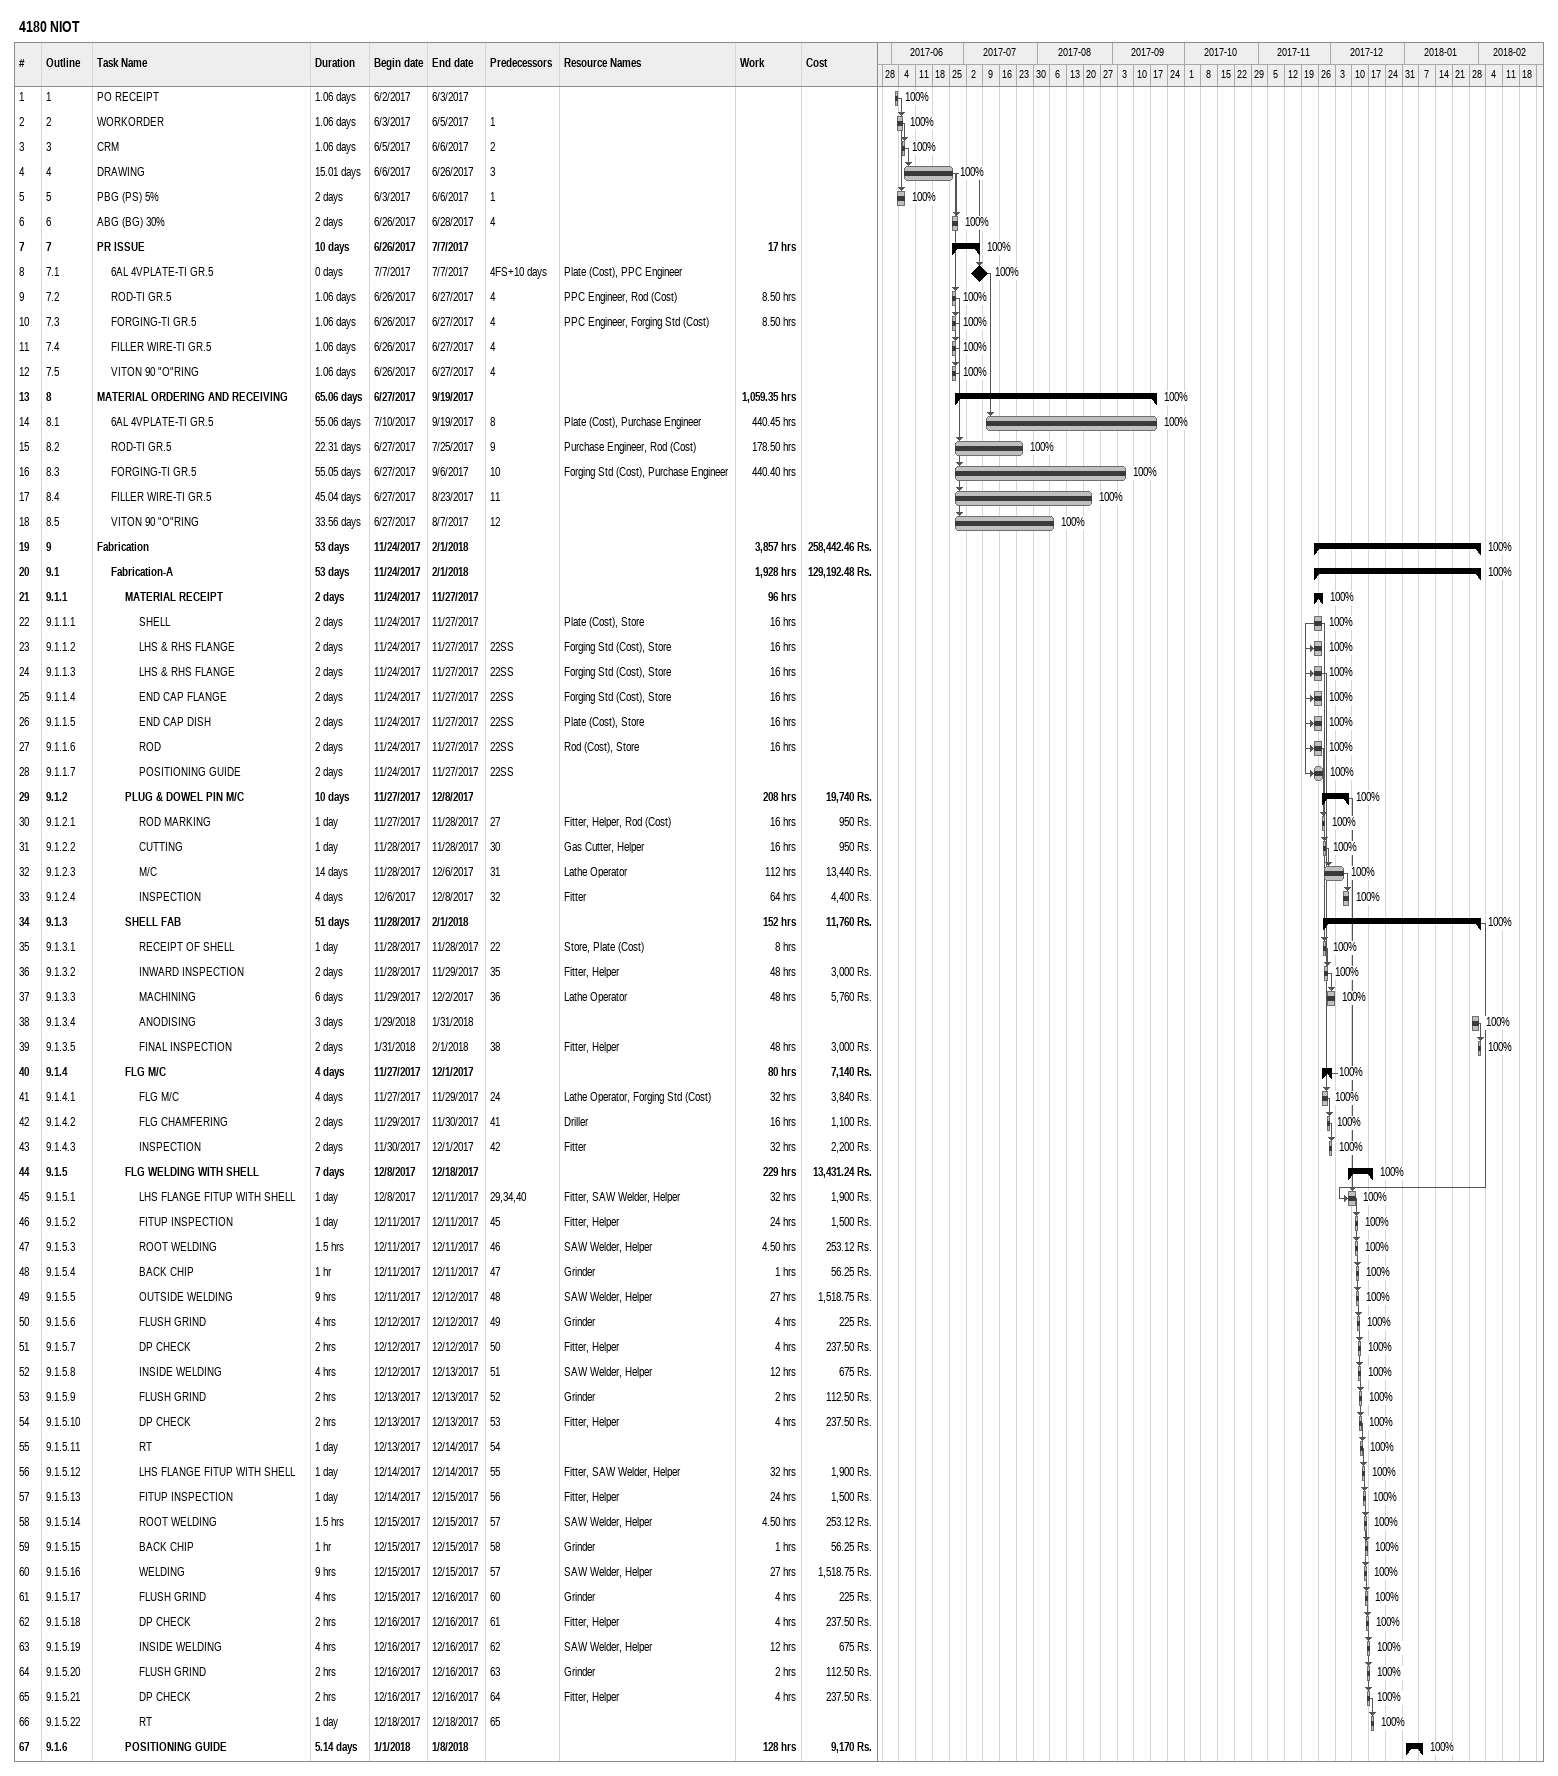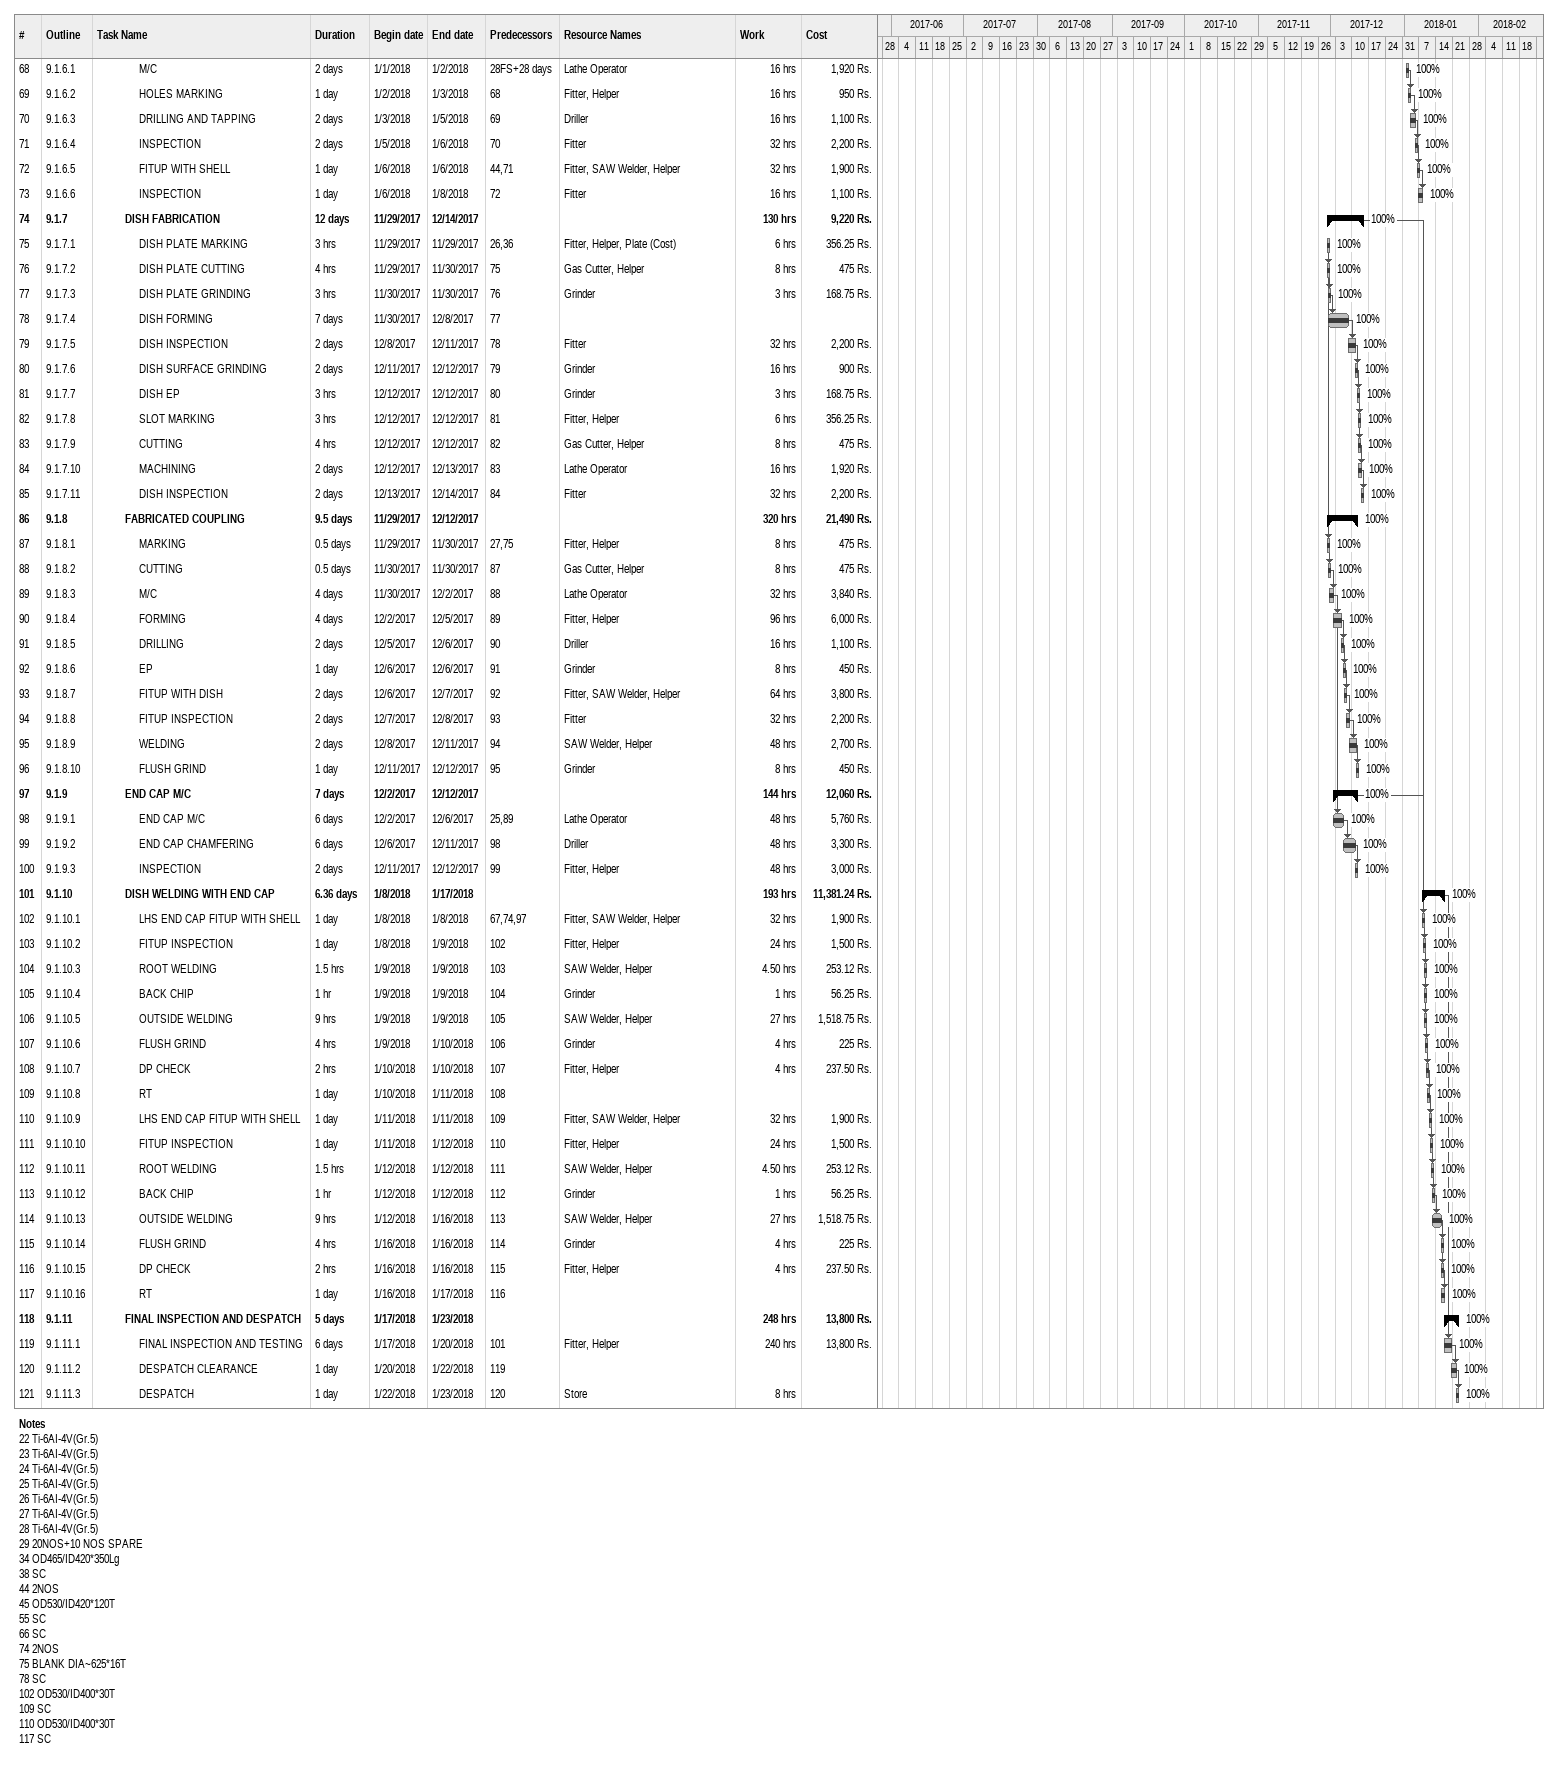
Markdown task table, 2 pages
4180 NIOT

| ID | WBS | Task | Duration | Start | Finish | Predecessors | Resources | % complete | Work (h) | Cost (Rs.) |
|---|---|---|---|---|---|---|---|---|---|---|
| 1 | 1 | PO RECEIPT | 1.06d | 2017-06-02 | 2017-06-03 |  |  | 100 |  |  |
| 2 | 2 | WORKORDER | 1.06d | 2017-06-03 | 2017-06-05 | 1 |  | 100 |  |  |
| 3 | 3 | CRM | 1.06d | 2017-06-05 | 2017-06-06 | 2 |  | 100 |  |  |
| 4 | 4 | DRAWING | 15.01d | 2017-06-06 | 2017-06-26 | 3 |  | 100 |  |  |
| 5 | 5 | PBG (PS) 5% | 2d | 2017-06-03 | 2017-06-06 | 1 |  | 100 |  |  |
| 6 | 6 | ABG (BG) 30% | 2d | 2017-06-26 | 2017-06-28 | 4 |  | 100 |  |  |
| 7 | 7 | **PR ISSUE** | 10d | 2017-06-26 | 2017-07-07 |  |  | 100 | 17 |  |
| 8 | 7.1 | 6AL 4VPLATE-TI GR.5 | 0d | 2017-07-07 | 2017-07-07 | 4FS+10d | Plate (Cost), PPC Engineer | 100 |  |  |
| 9 | 7.2 | ROD-TI GR.5 | 1.06d | 2017-06-26 | 2017-06-27 | 4 | PPC Engineer, Rod (Cost) | 100 | 8.50 |  |
| 10 | 7.3 | FORGING-TI GR.5 | 1.06d | 2017-06-26 | 2017-06-27 | 4 | PPC Engineer, Forging Std (Cost) | 100 | 8.50 |  |
| 11 | 7.4 | FILLER WIRE-TI GR.5 | 1.06d | 2017-06-26 | 2017-06-27 | 4 |  | 100 |  |  |
| 12 | 7.5 | VITON 90 "O"RING | 1.06d | 2017-06-26 | 2017-06-27 | 4 |  | 100 |  |  |
| 13 | 8 | **MATERIAL ORDERING AND RECEIVING** | 65.06d | 2017-06-27 | 2017-09-19 |  |  | 100 | 1059.35 |  |
| 14 | 8.1 | 6AL 4VPLATE-TI GR.5 | 55.06d | 2017-07-10 | 2017-09-19 | 8 | Plate (Cost), Purchase Engineer | 100 | 440.45 |  |
| 15 | 8.2 | ROD-TI GR.5 | 22.31d | 2017-06-27 | 2017-07-25 | 9 | Purchase Engineer, Rod (Cost) | 100 | 178.50 |  |
| 16 | 8.3 | FORGING-TI GR.5 | 55.05d | 2017-06-27 | 2017-09-06 | 10 | Forging Std (Cost), Purchase Engineer | 100 | 440.40 |  |
| 17 | 8.4 | FILLER WIRE-TI GR.5 | 45.04d | 2017-06-27 | 2017-08-23 | 11 |  | 100 |  |  |
| 18 | 8.5 | VITON 90 "O"RING | 33.56d | 2017-06-27 | 2017-08-07 | 12 |  | 100 |  |  |
| 19 | 9 | **Fabrication** | 53d | 2017-11-24 | 2018-02-01 |  |  | 100 | 3857 | 258442.46 |
| 20 | 9.1 | **Fabrication-A** | 53d | 2017-11-24 | 2018-02-01 |  |  | 100 | 1928 | 129192.48 |
| 21 | 9.1.1 | **MATERIAL RECEIPT** | 2d | 2017-11-24 | 2017-11-27 |  |  | 100 | 96 |  |
| 22 | 9.1.1.1 | SHELL | 2d | 2017-11-24 | 2017-11-27 |  | Plate (Cost), Store | 100 | 16 |  |
| 23 | 9.1.1.2 | LHS & RHS FLANGE | 2d | 2017-11-24 | 2017-11-27 | 22SS | Forging Std (Cost), Store | 100 | 16 |  |
| 24 | 9.1.1.3 | LHS & RHS FLANGE | 2d | 2017-11-24 | 2017-11-27 | 22SS | Forging Std (Cost), Store | 100 | 16 |  |
| 25 | 9.1.1.4 | END CAP FLANGE | 2d | 2017-11-24 | 2017-11-27 | 22SS | Forging Std (Cost), Store | 100 | 16 |  |
| 26 | 9.1.1.5 | END CAP DISH | 2d | 2017-11-24 | 2017-11-27 | 22SS | Plate (Cost), Store | 100 | 16 |  |
| 27 | 9.1.1.6 | ROD | 2d | 2017-11-24 | 2017-11-27 | 22SS | Rod (Cost), Store | 100 | 16 |  |
| 28 | 9.1.1.7 | POSITIONING GUIDE | 2d | 2017-11-24 | 2017-11-27 | 22SS |  | 100 |  |  |
| 29 | 9.1.2 | **PLUG & DOWEL PIN M/C** | 10d | 2017-11-27 | 2017-12-08 |  |  | 100 | 208 | 19740 |
| 30 | 9.1.2.1 | ROD MARKING | 1d | 2017-11-27 | 2017-11-28 | 27 | Fitter, Helper, Rod (Cost) | 100 | 16 | 950 |
| 31 | 9.1.2.2 | CUTTING | 1d | 2017-11-28 | 2017-11-28 | 30 | Gas Cutter, Helper | 100 | 16 | 950 |
| 32 | 9.1.2.3 | M/C | 14d | 2017-11-28 | 2017-12-06 | 31 | Lathe Operator | 100 | 112 | 13440 |
| 33 | 9.1.2.4 | INSPECTION | 4d | 2017-12-06 | 2017-12-08 | 32 | Fitter | 100 | 64 | 4400 |
| 34 | 9.1.3 | **SHELL FAB** | 51d | 2017-11-28 | 2018-02-01 |  |  | 100 | 152 | 11760 |
| 35 | 9.1.3.1 | RECEIPT OF SHELL | 1d | 2017-11-28 | 2017-11-28 | 22 | Store, Plate (Cost) | 100 | 8 |  |
| 36 | 9.1.3.2 | INWARD INSPECTION | 2d | 2017-11-28 | 2017-11-29 | 35 | Fitter, Helper | 100 | 48 | 3000 |
| 37 | 9.1.3.3 | MACHINING | 6d | 2017-11-29 | 2017-12-02 | 36 | Lathe Operator | 100 | 48 | 5760 |
| 38 | 9.1.3.4 | ANODISING | 3d | 2018-01-29 | 2018-01-31 |  |  | 100 |  |  |
| 39 | 9.1.3.5 | FINAL INSPECTION | 2d | 2018-01-31 | 2018-02-01 | 38 | Fitter, Helper | 100 | 48 | 3000 |
| 40 | 9.1.4 | **FLG M/C** | 4d | 2017-11-27 | 2017-12-01 |  |  | 100 | 80 | 7140 |
| 41 | 9.1.4.1 | FLG M/C | 4d | 2017-11-27 | 2017-11-29 | 24 | Lathe Operator, Forging Std (Cost) | 100 | 32 | 3840 |
| 42 | 9.1.4.2 | FLG CHAMFERING | 2d | 2017-11-29 | 2017-11-30 | 41 | Driller | 100 | 16 | 1100 |
| 43 | 9.1.4.3 | INSPECTION | 2d | 2017-11-30 | 2017-12-01 | 42 | Fitter | 100 | 32 | 2200 |
| 44 | 9.1.5 | **FLG WELDING WITH SHELL** | 7d | 2017-12-08 | 2017-12-18 |  |  | 100 | 229 | 13431.24 |
| 45 | 9.1.5.1 | LHS FLANGE FITUP WITH SHELL | 1d | 2017-12-08 | 2017-12-11 | 29, 34, 40 | Fitter, SAW Welder, Helper | 100 | 32 | 1900 |
| 46 | 9.1.5.2 | FITUP INSPECTION | 1d | 2017-12-11 | 2017-12-11 | 45 | Fitter, Helper | 100 | 24 | 1500 |
| 47 | 9.1.5.3 | ROOT WELDING | 1.5h | 2017-12-11 | 2017-12-11 | 46 | SAW Welder, Helper | 100 | 4.50 | 253.12 |
| 48 | 9.1.5.4 | BACK CHIP | 1h | 2017-12-11 | 2017-12-11 | 47 | Grinder | 100 | 1 | 56.25 |
| 49 | 9.1.5.5 | OUTSIDE WELDING | 9h | 2017-12-11 | 2017-12-12 | 48 | SAW Welder, Helper | 100 | 27 | 1518.75 |
| 50 | 9.1.5.6 | FLUSH GRIND | 4h | 2017-12-12 | 2017-12-12 | 49 | Grinder | 100 | 4 | 225 |
| 51 | 9.1.5.7 | DP CHECK | 2h | 2017-12-12 | 2017-12-12 | 50 | Fitter, Helper | 100 | 4 | 237.50 |
| 52 | 9.1.5.8 | INSIDE WELDING | 4h | 2017-12-12 | 2017-12-13 | 51 | SAW Welder, Helper | 100 | 12 | 675 |
| 53 | 9.1.5.9 | FLUSH GRIND | 2h | 2017-12-13 | 2017-12-13 | 52 | Grinder | 100 | 2 | 112.50 |
| 54 | 9.1.5.10 | DP CHECK | 2h | 2017-12-13 | 2017-12-13 | 53 | Fitter, Helper | 100 | 4 | 237.50 |
| 55 | 9.1.5.11 | RT | 1d | 2017-12-13 | 2017-12-14 | 54 |  | 100 |  |  |
| 56 | 9.1.5.12 | LHS FLANGE FITUP WITH SHELL | 1d | 2017-12-14 | 2017-12-14 | 55 | Fitter, SAW Welder, Helper | 100 | 32 | 1900 |
| 57 | 9.1.5.13 | FITUP INSPECTION | 1d | 2017-12-14 | 2017-12-15 | 56 | Fitter, Helper | 100 | 24 | 1500 |
| 58 | 9.1.5.14 | ROOT WELDING | 1.5h | 2017-12-15 | 2017-12-15 | 57 | SAW Welder, Helper | 100 | 4.50 | 253.12 |
| 59 | 9.1.5.15 | BACK CHIP | 1h | 2017-12-15 | 2017-12-15 | 58 | Grinder | 100 | 1 | 56.25 |
| 60 | 9.1.5.16 | WELDING | 9h | 2017-12-15 | 2017-12-15 | 57 | SAW Welder, Helper | 100 | 27 | 1518.75 |
| 61 | 9.1.5.17 | FLUSH GRIND | 4h | 2017-12-15 | 2017-12-16 | 60 | Grinder | 100 | 4 | 225 |
| 62 | 9.1.5.18 | DP CHECK | 2h | 2017-12-16 | 2017-12-16 | 61 | Fitter, Helper | 100 | 4 | 237.50 |
| 63 | 9.1.5.19 | INSIDE WELDING | 4h | 2017-12-16 | 2017-12-16 | 62 | SAW Welder, Helper | 100 | 12 | 675 |
| 64 | 9.1.5.20 | FLUSH GRIND | 2h | 2017-12-16 | 2017-12-16 | 63 | Grinder | 100 | 2 | 112.50 |
| 65 | 9.1.5.21 | DP CHECK | 2h | 2017-12-16 | 2017-12-16 | 64 | Fitter, Helper | 100 | 4 | 237.50 |
| 66 | 9.1.5.22 | RT | 1d | 2017-12-18 | 2017-12-18 | 65 |  | 100 |  |  |
| 67 | 9.1.6 | **POSITIONING GUIDE** | 5.14d | 2018-01-01 | 2018-01-08 |  |  | 100 | 128 | 9170 |
| 68 | 9.1.6.1 | M/C | 2d | 2018-01-01 | 2018-01-02 | 28FS+28d | Lathe Operator | 100 | 16 | 1920 |
| 69 | 9.1.6.2 | HOLES MARKING | 1d | 2018-01-02 | 2018-01-03 | 68 | Fitter, Helper | 100 | 16 | 950 |
| 70 | 9.1.6.3 | DRILLING AND TAPPING | 2d | 2018-01-03 | 2018-01-05 | 69 | Driller | 100 | 16 | 1100 |
| 71 | 9.1.6.4 | INSPECTION | 2d | 2018-01-05 | 2018-01-06 | 70 | Fitter | 100 | 32 | 2200 |
| 72 | 9.1.6.5 | FITUP WITH SHELL | 1d | 2018-01-06 | 2018-01-06 | 44, 71 | Fitter, SAW Welder, Helper | 100 | 32 | 1900 |
| 73 | 9.1.6.6 | INSPECTION | 1d | 2018-01-06 | 2018-01-08 | 72 | Fitter | 100 | 16 | 1100 |
| 74 | 9.1.7 | **DISH FABRICATION** | 12d | 2017-11-29 | 2017-12-14 |  |  | 100 | 130 | 9220 |
| 75 | 9.1.7.1 | DISH PLATE MARKING | 3h | 2017-11-29 | 2017-11-29 | 26, 36 | Fitter, Helper, Plate (Cost) | 100 | 6 | 356.25 |
| 76 | 9.1.7.2 | DISH PLATE CUTTING | 4h | 2017-11-29 | 2017-11-30 | 75 | Gas Cutter, Helper | 100 | 8 | 475 |
| 77 | 9.1.7.3 | DISH PLATE GRINDING | 3h | 2017-11-30 | 2017-11-30 | 76 | Grinder | 100 | 3 | 168.75 |
| 78 | 9.1.7.4 | DISH FORMING | 7d | 2017-11-30 | 2017-12-08 | 77 |  | 100 |  |  |
| 79 | 9.1.7.5 | DISH INSPECTION | 2d | 2017-12-08 | 2017-12-11 | 78 | Fitter | 100 | 32 | 2200 |
| 80 | 9.1.7.6 | DISH SURFACE GRINDING | 2d | 2017-12-11 | 2017-12-12 | 79 | Grinder | 100 | 16 | 900 |
| 81 | 9.1.7.7 | DISH EP | 3h | 2017-12-12 | 2017-12-12 | 80 | Grinder | 100 | 3 | 168.75 |
| 82 | 9.1.7.8 | SLOT MARKING | 3h | 2017-12-12 | 2017-12-12 | 81 | Fitter, Helper | 100 | 6 | 356.25 |
| 83 | 9.1.7.9 | CUTTING | 4h | 2017-12-12 | 2017-12-12 | 82 | Gas Cutter, Helper | 100 | 8 | 475 |
| 84 | 9.1.7.10 | MACHINING | 2d | 2017-12-12 | 2017-12-13 | 83 | Lathe Operator | 100 | 16 | 1920 |
| 85 | 9.1.7.11 | DISH INSPECTION | 2d | 2017-12-13 | 2017-12-14 | 84 | Fitter | 100 | 32 | 2200 |
| 86 | 9.1.8 | **FABRICATED COUPLING** | 9.5d | 2017-11-29 | 2017-12-12 |  |  | 100 | 320 | 21490 |
| 87 | 9.1.8.1 | MARKING | 0.5d | 2017-11-29 | 2017-11-30 | 27, 75 | Fitter, Helper | 100 | 8 | 475 |
| 88 | 9.1.8.2 | CUTTING | 0.5d | 2017-11-30 | 2017-11-30 | 87 | Gas Cutter, Helper | 100 | 8 | 475 |
| 89 | 9.1.8.3 | M/C | 4d | 2017-11-30 | 2017-12-02 | 88 | Lathe Operator | 100 | 32 | 3840 |
| 90 | 9.1.8.4 | FORMING | 4d | 2017-12-02 | 2017-12-05 | 89 | Fitter, Helper | 100 | 96 | 6000 |
| 91 | 9.1.8.5 | DRILLING | 2d | 2017-12-05 | 2017-12-06 | 90 | Driller | 100 | 16 | 1100 |
| 92 | 9.1.8.6 | EP | 1d | 2017-12-06 | 2017-12-06 | 91 | Grinder | 100 | 8 | 450 |
| 93 | 9.1.8.7 | FITUP WITH DISH | 2d | 2017-12-06 | 2017-12-07 | 92 | Fitter, SAW Welder, Helper | 100 | 64 | 3800 |
| 94 | 9.1.8.8 | FITUP INSPECTION | 2d | 2017-12-07 | 2017-12-08 | 93 | Fitter | 100 | 32 | 2200 |
| 95 | 9.1.8.9 | WELDING | 2d | 2017-12-08 | 2017-12-11 | 94 | SAW Welder, Helper | 100 | 48 | 2700 |
| 96 | 9.1.8.10 | FLUSH GRIND | 1d | 2017-12-11 | 2017-12-12 | 95 | Grinder | 100 | 8 | 450 |
| 97 | 9.1.9 | **END CAP M/C** | 7d | 2017-12-02 | 2017-12-12 |  |  | 100 | 144 | 12060 |
| 98 | 9.1.9.1 | END CAP M/C | 6d | 2017-12-02 | 2017-12-06 | 25, 89 | Lathe Operator | 100 | 48 | 5760 |
| 99 | 9.1.9.2 | END CAP CHAMFERING | 6d | 2017-12-06 | 2017-12-11 | 98 | Driller | 100 | 48 | 3300 |
| 100 | 9.1.9.3 | INSPECTION | 2d | 2017-12-11 | 2017-12-12 | 99 | Fitter, Helper | 100 | 48 | 3000 |
| 101 | 9.1.10 | **DISH WELDING WITH END CAP** | 6.36d | 2018-01-08 | 2018-01-17 |  |  | 100 | 193 | 11381.24 |
| 102 | 9.1.10.1 | LHS END CAP FITUP WITH SHELL | 1d | 2018-01-08 | 2018-01-08 | 67, 74, 97 | Fitter, SAW Welder, Helper | 100 | 32 | 1900 |
| 103 | 9.1.10.2 | FITUP INSPECTION | 1d | 2018-01-08 | 2018-01-09 | 102 | Fitter, Helper | 100 | 24 | 1500 |
| 104 | 9.1.10.3 | ROOT WELDING | 1.5h | 2018-01-09 | 2018-01-09 | 103 | SAW Welder, Helper | 100 | 4.50 | 253.12 |
| 105 | 9.1.10.4 | BACK CHIP | 1h | 2018-01-09 | 2018-01-09 | 104 | Grinder | 100 | 1 | 56.25 |
| 106 | 9.1.10.5 | OUTSIDE WELDING | 9h | 2018-01-09 | 2018-01-09 | 105 | SAW Welder, Helper | 100 | 27 | 1518.75 |
| 107 | 9.1.10.6 | FLUSH GRIND | 4h | 2018-01-09 | 2018-01-10 | 106 | Grinder | 100 | 4 | 225 |
| 108 | 9.1.10.7 | DP CHECK | 2h | 2018-01-10 | 2018-01-10 | 107 | Fitter, Helper | 100 | 4 | 237.50 |
| 109 | 9.1.10.8 | RT | 1d | 2018-01-10 | 2018-01-11 | 108 |  | 100 |  |  |
| 110 | 9.1.10.9 | LHS END CAP FITUP WITH SHELL | 1d | 2018-01-11 | 2018-01-11 | 109 | Fitter, SAW Welder, Helper | 100 | 32 | 1900 |
| 111 | 9.1.10.10 | FITUP INSPECTION | 1d | 2018-01-11 | 2018-01-12 | 110 | Fitter, Helper | 100 | 24 | 1500 |
| 112 | 9.1.10.11 | ROOT WELDING | 1.5h | 2018-01-12 | 2018-01-12 | 111 | SAW Welder, Helper | 100 | 4.50 | 253.12 |
| 113 | 9.1.10.12 | BACK CHIP | 1h | 2018-01-12 | 2018-01-12 | 112 | Grinder | 100 | 1 | 56.25 |
| 114 | 9.1.10.13 | OUTSIDE WELDING | 9h | 2018-01-12 | 2018-01-16 | 113 | SAW Welder, Helper | 100 | 27 | 1518.75 |
| 115 | 9.1.10.14 | FLUSH GRIND | 4h | 2018-01-16 | 2018-01-16 | 114 | Grinder | 100 | 4 | 225 |
| 116 | 9.1.10.15 | DP CHECK | 2h | 2018-01-16 | 2018-01-16 | 115 | Fitter, Helper | 100 | 4 | 237.50 |
| 117 | 9.1.10.16 | RT | 1d | 2018-01-16 | 2018-01-17 | 116 |  | 100 |  |  |
| 118 | 9.1.11 | **FINAL INSPECTION AND DESPATCH** | 5d | 2018-01-17 | 2018-01-23 |  |  | 100 | 248 | 13800 |
| 119 | 9.1.11.1 | FINAL INSPECTION AND TESTING | 6d | 2018-01-17 | 2018-01-20 | 101 | Fitter, Helper | 100 | 240 | 13800 |
| 120 | 9.1.11.2 | DESPATCH CLEARANCE | 1d | 2018-01-20 | 2018-01-22 | 119 |  | 100 |  |  |
| 121 | 9.1.11.3 | DESPATCH | 1d | 2018-01-22 | 2018-01-23 | 120 | Store | 100 | 8 |  |

Notes
- 22: Ti-6AI-4V(Gr.5)
- 23: Ti-6AI-4V(Gr.5)
- 24: Ti-6AI-4V(Gr.5)
- 25: Ti-6AI-4V(Gr.5)
- 26: Ti-6AI-4V(Gr.5)
- 27: Ti-6AI-4V(Gr.5)
- 28: Ti-6AI-4V(Gr.5)
- 29: 20NOS+10 NOS SPARE
- 34: OD465/ID420*350Lg
- 38: SC
- 44: 2NOS
- 45: OD530/ID420*120T
- 55: SC
- 66: SC
- 74: 2NOS
- 75: BLANK DIA~625*16T
- 78: SC
- 102: OD530/ID400*30T
- 109: SC
- 110: OD530/ID400*30T
- 117: SC
